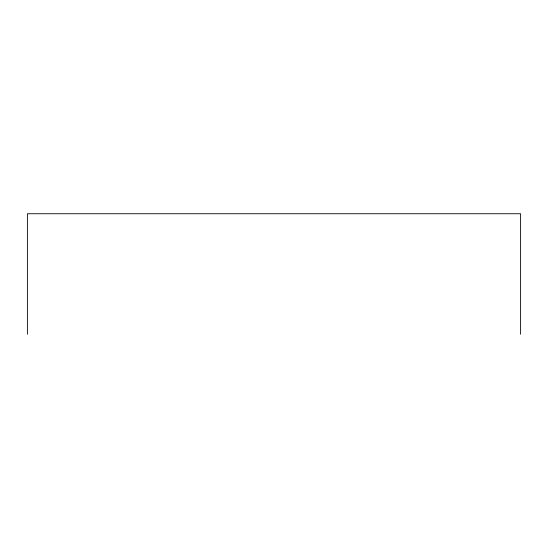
<?xml version="1.0" encoding="UTF-8"?>
<svg xmlns="http://www.w3.org/2000/svg" width="548" height="548" viewBox="0 0 548 548"><rect width="100%" height="100%" fill="white"/><g stroke="black" fill="none" stroke-linecap="round" stroke-linejoin="round"><path stroke-width="0.82" d="M520.6 334.259L520.6 213.741L27.4 213.741L27.4 334.259"/></g></svg>
